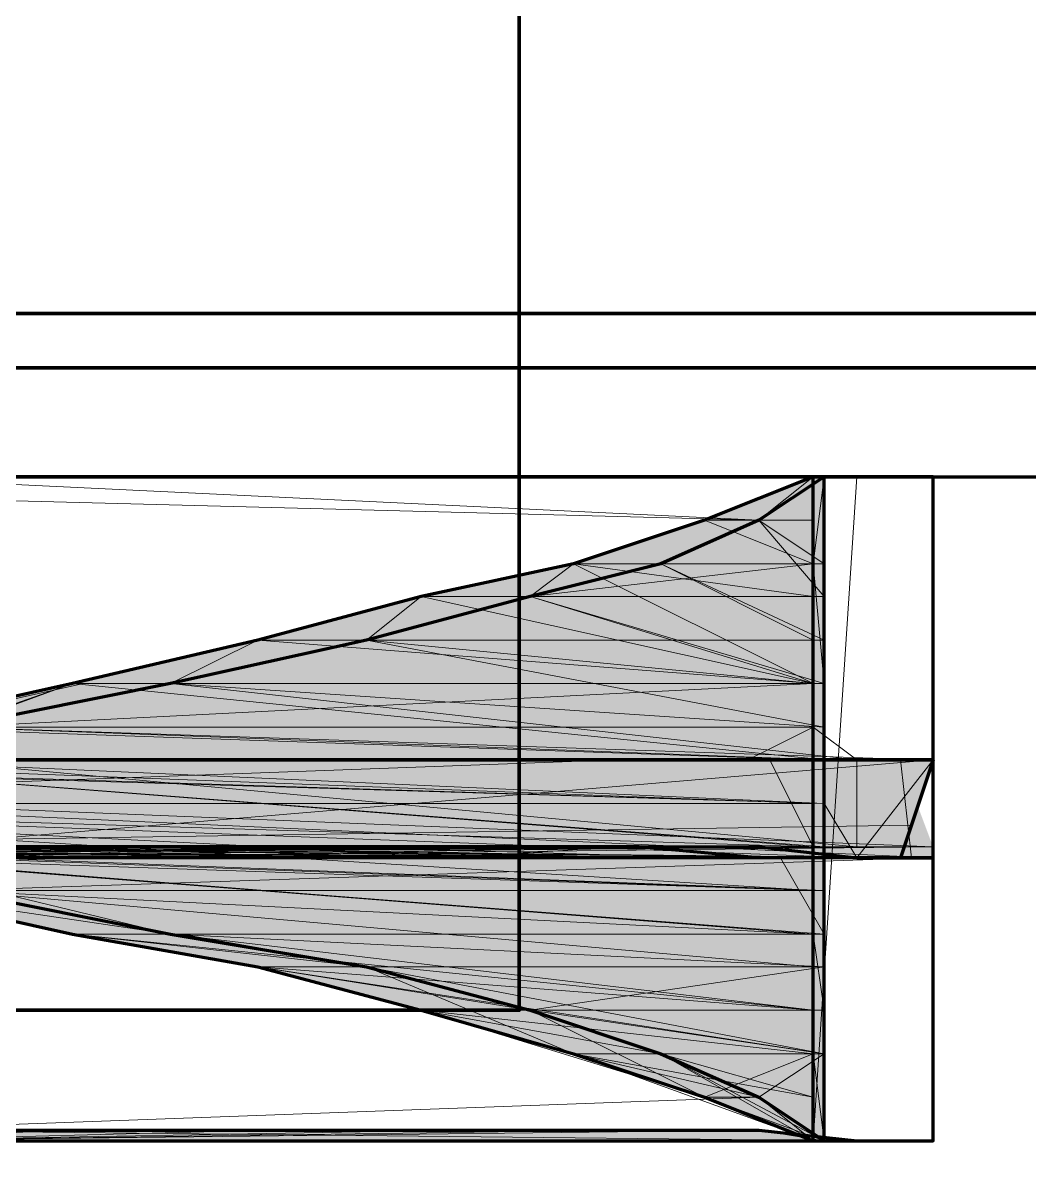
# Model space of a CAD drawing. Extents: x 0 to 1153, y 0 to 816.
# Drawn here: x 533.373 to 534.35, y 626.556 to 627.673 of the extents above; entities that cross this region are included whole.
import ezdxf

# ---------------------------------------------------------------- set-up
doc = ezdxf.new("R2010")
doc.units = 0
doc.header["$MEASUREMENT"] = 0
doc.layers.add('Hatch', color=7, linetype='Continuous')

msp = doc.modelspace()

# ---------------------------------------------------------------- hatches: boundary and pattern name
at = {"layer": 'Hatch', "linetype": 'Continuous', "lineweight": 0}
h = msp.add_hatch(color=3, dxfattribs=at)
h.paths.add_polyline_path([(534.1514, 627.2318), (534.1408, 627.2318), (534.0879, 627.1895)], flags=0)
h.paths.add_polyline_path([(534.1408, 627.2318), (534.0879, 627.1895), (534.035, 627.1895)], flags=0)
h.paths.add_polyline_path([(534.0879, 627.1895), (534.035, 627.1895)], flags=0)
h.paths.add_polyline_path([(534.035, 627.1895), (534.0879, 627.1895)], flags=0)
for points in [[(534.1408, 627.2318), (534.1408, 627.1895), (534.035, 627.1895)], [(534.1514, 627.2318), (534.1514, 627.1895), (534.0879, 627.1895)], [(534.1408, 627.2318), (534.1514, 627.2318), (534.1514, 626.5863)], [(534.1408, 627.1895), (534.035, 627.1895), (533.908, 627.1471), (534.1408, 627.1471)], [(534.1514, 627.1895), (534.0879, 627.1895), (533.9926, 627.1471), (534.1514, 627.1471)], [(534.1408, 627.1471), (533.908, 627.1471), (533.7598, 627.1154), (534.1408, 627.1154)], [(534.1514, 627.1471), (533.9926, 627.1471), (533.8657, 627.1154), (534.1514, 627.1154)], [(534.1408, 627.1154), (533.7598, 627.1154), (533.6011, 627.0731), (534.1408, 627.0731)], [(534.1514, 627.1154), (533.8657, 627.1154), (533.7069, 627.0731), (534.1514, 627.0731)], [(534.1408, 627.0731), (533.6011, 627.0731), (533.4211, 627.0308), (534.1408, 627.0308)], [(534.1514, 627.0731), (533.7069, 627.0731), (533.5164, 627.0308), (534.1514, 627.0308)], [(534.1408, 627.0308), (533.4211, 627.0308), (533.2307, 626.9884), (534.1408, 626.9884)], [(534.1514, 627.0308), (533.5164, 627.0308), (533.3048, 626.9884), (534.1514, 626.9884)], [(534.1408, 626.9884), (533.2307, 626.9884), (533.019, 626.9566), (534.1408, 626.9566)], [(534.1514, 626.9884), (533.3048, 626.9884), (533.0613, 626.9566), (534.1514, 626.9566)], [(534.2572, 626.9566), (532.7438, 626.9566), (531.4103, 626.872), (533.2518, 626.872)], [(534.2255, 626.9566), (532.1723, 626.9566), (532.8814, 626.872), (534.2572, 626.872)], [(534.1514, 626.9566), (533.0613, 626.9566), (532.7862, 626.9143), (534.1514, 626.9143)], [(534.1408, 626.9566), (533.019, 626.9566), (532.7862, 626.9143), (534.1408, 626.9143)], [(534.1514, 626.9143), (532.7862, 626.9143), (533.0613, 626.872), (534.1514, 626.872)], [(534.1408, 626.9143), (532.7862, 626.9143), (533.019, 626.872), (534.1408, 626.872)], [(534.0879, 626.872), (532.3311, 626.872), (532.2358, 626.8614), (534.1832, 626.8614)], [(534.2572, 626.872), (532.8814, 626.872), (532.2888, 626.8614), (534.2572, 626.8614)], [(534.1408, 626.872), (533.019, 626.872), (533.2307, 626.8296), (534.1408, 626.8296)], [(534.1514, 626.872), (533.0613, 626.872), (533.3048, 626.8296), (534.1514, 626.8296)], [(534.0879, 626.872), (533.2095, 626.872), (533.2095, 626.8614), (534.1832, 626.8614)], [(534.0773, 626.872), (533.8445, 626.872), (534.035, 626.8614), (534.1832, 626.8614)], [(534.1832, 626.872), (534.2466, 626.8614), (534.2572, 626.8614), (534.1832, 626.8614)], [(534.1408, 626.8296), (533.2307, 626.8296), (533.4211, 626.7873), (534.1408, 626.7873)], [(533.3048, 626.8296), (533.2307, 626.8296), (533.4211, 626.7873), (533.5164, 626.7873)], [(534.1514, 626.8296), (533.3048, 626.8296), (533.5164, 626.7873), (534.1514, 626.7873)], [(534.1408, 626.7873), (533.4211, 626.7873), (533.6011, 626.7556), (534.1408, 626.7556)], [(534.1514, 626.7873), (533.5164, 626.7873), (533.7069, 626.7556), (534.1514, 626.7556)], [(534.1408, 626.7556), (533.6011, 626.7556), (533.7598, 626.7133), (534.1408, 626.7133)], [(533.7069, 626.7556), (533.6011, 626.7556), (533.7598, 626.7133), (533.8657, 626.7133)], [(534.1514, 626.7556), (533.7069, 626.7556), (533.8657, 626.7133), (534.1514, 626.7133)], [(534.1408, 626.7133), (533.7598, 626.7133), (533.908, 626.6709), (534.1408, 626.6709)], [(534.1514, 626.7133), (533.8657, 626.7133), (533.9926, 626.6709), (534.1514, 626.6709)], [(533.908, 626.6709), (534.035, 626.6286), (534.1408, 626.5863), (534.1408, 626.6286)], [(533.908, 626.6709), (534.1408, 626.6709), (534.1408, 626.6286)], [(533.9926, 626.6709), (534.0879, 626.6286), (534.1514, 626.5863), (534.1514, 626.6286)], [(533.9926, 626.6709), (534.1514, 626.6709), (534.1514, 626.6286)], [(534.035, 626.6286), (534.0879, 626.6286), (534.1514, 626.5863)], [(534.0879, 626.5968), (533.2095, 626.5968), (533.2095, 626.5863), (534.1832, 626.5863)]]:
    msp.add_hatch(color=3, dxfattribs=at).paths.add_polyline_path(points, flags=0)
h = msp.add_hatch(color=3, dxfattribs=at)
h.paths.add_polyline_path([(534.1514, 626.5863), (534.1408, 626.5863)], flags=0)
h.paths.add_polyline_path([(534.1408, 626.5863), (534.1408, 627.2318), (534.1514, 626.5863)], is_closed=False, flags=0)
h = msp.add_hatch(color=3, dxfattribs=at)
h.paths.add_polyline_path([(534.0879, 627.1895), (534.035, 627.1895), (533.9926, 627.1471)], flags=0)
h.paths.add_polyline_path([(534.035, 627.1895), (533.9926, 627.1471), (533.908, 627.1471)], flags=0)
h.paths.add_polyline_path([(533.9926, 627.1471), (533.908, 627.1471)], flags=0)
h.paths.add_polyline_path([(533.908, 627.1471), (533.9926, 627.1471)], flags=0)
h = msp.add_hatch(color=3, dxfattribs=at)
h.paths.add_polyline_path([(533.9926, 627.1471), (533.908, 627.1471), (533.8657, 627.1154)], flags=0)
h.paths.add_polyline_path([(533.908, 627.1471), (533.8657, 627.1154), (533.7598, 627.1154)], flags=0)
h.paths.add_polyline_path([(533.8657, 627.1154), (533.7598, 627.1154)], flags=0)
h.paths.add_polyline_path([(533.7598, 627.1154), (533.8657, 627.1154)], flags=0)
h = msp.add_hatch(color=3, dxfattribs=at)
h.paths.add_polyline_path([(533.8657, 627.1154), (533.7598, 627.1154), (533.7069, 627.0731)], flags=0)
h.paths.add_polyline_path([(533.7598, 627.1154), (533.7069, 627.0731), (533.6011, 627.0731)], flags=0)
h.paths.add_polyline_path([(533.7069, 627.0731), (533.6011, 627.0731)], flags=0)
h.paths.add_polyline_path([(533.6011, 627.0731), (533.7069, 627.0731)], flags=0)
h = msp.add_hatch(color=3, dxfattribs=at)
h.paths.add_polyline_path([(533.7069, 627.0731), (533.6011, 627.0731), (533.5164, 627.0308)], flags=0)
h.paths.add_polyline_path([(533.6011, 627.0731), (533.5164, 627.0308), (533.4318, 627.0308)], flags=0)
h.paths.add_polyline_path([(533.5164, 627.0308), (533.4211, 627.0308)], flags=0)
h = msp.add_hatch(color=3, dxfattribs=at)
h.paths.add_polyline_path([(533.5164, 627.0308), (533.4211, 627.0308), (533.3048, 626.9884)], flags=0)
h.paths.add_polyline_path([(533.4211, 627.0308), (533.3048, 626.9884), (533.2412, 626.9884)], flags=0)
h.paths.add_polyline_path([(533.3048, 626.9884), (533.2307, 626.9884)], flags=0)
h = msp.add_hatch(color=3, dxfattribs=at)
h.paths.add_polyline_path([(533.2412, 626.9566), (534.2572, 626.9566)], flags=0)
h.paths.add_polyline_path([(534.2572, 626.9566), (533.273, 626.9566), (534.1832, 626.872)], flags=0)
h = msp.add_hatch(color=3, dxfattribs=at)
h.paths.add_polyline_path([(534.2572, 626.9566), (534.1832, 626.9566)], flags=0)
h.paths.add_polyline_path([(534.1832, 626.9566), (534.2361, 626.8932), (534.2572, 626.9566)], is_closed=False, flags=0)
h = msp.add_hatch(color=3, dxfattribs=at)
h.paths.add_polyline_path([(534.2361, 626.8932), (534.2572, 626.8614), (534.2255, 626.8614)], flags=0)
h.paths.add_polyline_path([(534.2572, 626.8614), (534.2255, 626.8614)], flags=0)
h = msp.add_hatch(color=3, dxfattribs=at)
h.paths.add_polyline_path([(533.527, 626.7873), (533.4211, 626.7873), (533.7069, 626.7556)], flags=0)
h.paths.add_polyline_path([(533.4211, 626.7873), (533.7069, 626.7556), (533.6011, 626.7556)], flags=0)
h.paths.add_polyline_path([(533.7069, 626.7556), (533.6011, 626.7556)], flags=0)
h.paths.add_polyline_path([(533.6011, 626.7556), (533.7069, 626.7556)], flags=0)
h = msp.add_hatch(color=3, dxfattribs=at)
h.paths.add_polyline_path([(533.8657, 626.7133), (533.7598, 626.7133), (533.9926, 626.6709)], flags=0)
h.paths.add_polyline_path([(533.7598, 626.7133), (533.9926, 626.6709), (533.908, 626.6709)], flags=0)
h.paths.add_polyline_path([(533.9926, 626.6709), (533.908, 626.6709)], flags=0)
h.paths.add_polyline_path([(533.908, 626.6709), (533.9926, 626.6709)], flags=0)
h = msp.add_hatch(color=3, dxfattribs=at)
h.paths.add_polyline_path([(533.9926, 626.6709), (533.908, 626.6709), (534.0879, 626.6286)], flags=0)
h.paths.add_polyline_path([(533.908, 626.6709), (534.0879, 626.6286), (534.035, 626.6286)], flags=0)
h.paths.add_polyline_path([(534.0879, 626.6286), (534.035, 626.6286)], flags=0)
h.paths.add_polyline_path([(534.035, 626.6286), (534.0879, 626.6286)], flags=0)
h = msp.add_hatch(color=3, dxfattribs=at)
h.paths.add_polyline_path([(534.1514, 626.5863), (534.1408, 626.5863)], flags=0)
h.paths.add_polyline_path([(534.1408, 626.5863), (534.035, 626.6286), (534.1514, 626.5863)], is_closed=False, flags=0)

# ---------------------------------------------------------------- linework, layer by layer
at = {"layer": 'Hatch', "color": 3, "linetype": 'Continuous', "lineweight": 211}
msp.add_line((532.1618, 626.5863), (534.2572, 626.5863), dxfattribs=at)
for points in [[(532.2464, 626.7133), (532.2464, 628.3325), (533.855, 628.3325), (533.855, 626.7133), (532.2464, 626.7133), (533.855, 626.7133), (533.855, 628.3325), (532.2464, 628.3325), (532.2358, 626.745), (532.2358, 627.0836), (532.257, 626.7133), (532.257, 627.1154), (532.257, 626.6815), (532.257, 627.1471)], [(536.7655, 627.3377), (531.9183, 627.3377), (531.9183, 627.3906), (531.9183, 627.3377), (531.9183, 627.3906), (531.9183, 627.3377), (536.7655, 627.3377), (536.7655, 627.3906), (536.7655, 627.3377), (531.9183, 627.3377), (536.7655, 627.3377), (531.9183, 627.3377), (536.7655, 627.3377), (536.7655, 625.7184), (536.7655, 625.8242), (536.7655, 625.7184), (536.7655, 627.3377), (536.7655, 627.3906), (531.9183, 627.3906), (536.7655, 627.3906), (531.9183, 627.3906), (536.7655, 627.3906)], [(532.0242, 627.3377), (532.0242, 625.7184), (536.6703, 625.7184), (532.0242, 625.7184), (532.0242, 627.3377), (536.6703, 627.3377), (532.0242, 627.3377), (532.0242, 627.3377), (532.0242, 627.2318), (536.6703, 627.2318), (536.6703, 627.3377), (532.0242, 627.3377), (532.0242, 627.2318), (536.6703, 627.2318), (536.6703, 627.3377)]]:
    msp.add_lwpolyline(points, close=True, dxfattribs=at)
at = {"layer": 'Hatch', "color": 3, "linetype": 'Continuous', "lineweight": 0}
for points in [[(532.2358, 627.2318), (533.2095, 627.2318), (534.1832, 627.2318), (532.1618, 627.2318), (533.2095, 627.2318), (532.3311, 627.2318), (533.2095, 627.2318), (532.2358, 627.2318), (533.2095, 627.2318), (532.3311, 627.2318), (534.0879, 627.2318), (532.3311, 627.2318)], [(533.2095, 627.2318), (534.2361, 627.2318), (532.1829, 627.2318), (534.2361, 627.2318), (532.1723, 627.2318), (534.2361, 627.2318), (532.1723, 627.2318), (534.2466, 627.2318), (532.1829, 627.2318), (534.1832, 627.2318), (532.2358, 627.2318), (534.0879, 627.2318), (532.3311, 627.2318), (533.9503, 627.2318), (532.4687, 627.2318)], [(532.1723, 627.2318), (534.2466, 627.2318), (533.1883, 627.2318)], [(533.2095, 627.2318), (534.0879, 627.1895), (534.1514, 627.1471), (533.9926, 627.1471), (534.1408, 627.0731), (534.1408, 626.9566), (534.1408, 626.872), (534.1408, 626.7873), (534.1514, 626.7133), (534.1514, 626.7873), (534.1091, 626.8614), (532.3205, 626.8614), (534.035, 626.8614), (534.2466, 626.8614), (532.1723, 626.8614), (534.2466, 626.8614), (532.1723, 626.8614), (534.2466, 626.8614), (532.1723, 626.8614), (534.2466, 626.8614), (532.1723, 626.8614)], [(532.1723, 627.2318), (534.2361, 627.2318), (532.2358, 627.2318)], [(532.1723, 627.2318), (534.2466, 627.2318), (532.1829, 627.2318), (534.2466, 627.2318), (533.3048, 627.2318), (534.2572, 627.2318), (533.3365, 627.2318), (534.2572, 627.2318), (533.3259, 627.2318), (534.2572, 627.2318), (533.3153, 627.2318), (534.2466, 627.2318), (533.3048, 627.2318), (534.2466, 627.2318), (533.2835, 627.2318), (534.2466, 627.2318), (533.2624, 627.2318), (534.2466, 627.2318), (533.2307, 627.2318)], [(533.2095, 627.2318), (534.2361, 627.2318), (532.1829, 627.2318)], [(532.1829, 627.2318), (534.2361, 627.2318), (534.1832, 627.2318), (532.2358, 627.2318), (534.0879, 627.2318), (534.1832, 627.2318), (532.2358, 627.2318)], [(532.1829, 627.2318), (534.2466, 627.2318), (533.2095, 627.2318), (533.0084, 627.2318), (533.4105, 627.2318), (532.8073, 627.2318), (533.4105, 627.2318), (532.8073, 627.2318), (532.6274, 627.2318), (533.6117, 627.2318), (533.4105, 627.2318), (533.0084, 627.2318), (532.8073, 627.2318), (533.6117, 627.2318), (533.7916, 627.2318), (532.6274, 627.2318)], [(533.2412, 626.9884), (533.4318, 627.0308), (533.5164, 627.0308), (533.4318, 627.0308), (533.5164, 627.0308), (533.4211, 627.0308), (533.6011, 627.0731), (533.4211, 627.0308), (533.5164, 627.0308), (533.7069, 627.0731), (533.6011, 627.0731), (533.7069, 627.0731), (533.6011, 627.0731), (533.7598, 627.1154), (533.8657, 627.1154), (533.7069, 627.0731), (533.6011, 627.0731), (533.7598, 627.1154), (533.8657, 627.1154), (533.7598, 627.1154), (533.8657, 627.1154), (533.7598, 627.1154), (533.908, 627.1471), (533.9926, 627.1471), (533.908, 627.1471), (533.9926, 627.1471), (533.908, 627.1471), (533.9926, 627.1471), (533.908, 627.1471), (533.9926, 627.1471), (534.0879, 627.1895), (534.035, 627.1895), (534.0879, 627.1895), (534.035, 627.1895), (534.1408, 627.2318), (534.035, 627.1895), (534.0879, 627.1895), (534.1514, 627.2318), (534.1514, 627.1154), (534.1514, 627.0308), (534.1514, 626.9566), (534.1514, 626.872), (532.2252, 626.8614), (534.0879, 626.8614), (533.9503, 626.8614), (533.2095, 626.8614), (533.9503, 626.8614), (533.2095, 626.8614)], [(533.2095, 627.2318), (534.1832, 627.2318), (532.2358, 627.2318)], [(532.2358, 627.2318), (534.1514, 627.2318), (534.1408, 627.1471), (534.1514, 627.0308), (533.5164, 627.0308), (533.3048, 626.9884)], [(533.2095, 627.2318), (533.4105, 627.2318), (533.2095, 627.2318), (533.6117, 627.2318), (533.2095, 627.2318), (533.6117, 627.2318), (533.2095, 627.2318), (533.7916, 627.2318), (533.2095, 627.2318), (533.7916, 627.2318), (533.2095, 627.2318), (533.9503, 627.2318), (533.2095, 627.2318), (533.9503, 627.2318), (533.2095, 627.2318), (533.9503, 627.2318), (533.2095, 627.2318), (534.0879, 627.2318), (533.2095, 627.2318), (534.1832, 627.2318), (533.2095, 627.2318), (534.1832, 627.2318), (533.2095, 627.2318), (534.2361, 627.2318), (533.2095, 627.2318), (534.2361, 627.2318), (533.2095, 627.2318), (534.2572, 627.2318), (533.2095, 627.2318), (534.2572, 627.2318), (533.2095, 627.2318), (534.2361, 627.2318), (533.2095, 627.2318), (534.2572, 627.2318), (533.2095, 627.2318), (534.2572, 627.2318), (533.2095, 627.2318), (534.1832, 627.2318), (534.2361, 627.2318), (532.2358, 627.2318), (534.1832, 627.2318), (533.2095, 627.2318), (534.0879, 627.2318), (533.2095, 627.2318), (534.0879, 627.2318), (534.1832, 627.2318), (534.1408, 626.5863), (534.035, 626.6286), (533.8657, 626.7133), (533.7598, 626.7133), (533.6011, 626.7556), (533.4211, 626.7873), (533.527, 626.7873), (533.4211, 626.7873), (533.527, 626.7873), (533.4211, 626.7873), (534.1408, 626.7873), (533.0613, 626.872)], [(533.2095, 627.2318), (534.0879, 627.2318), (532.3311, 627.2318)], [(532.3311, 627.2318), (533.9503, 627.2318), (533.7916, 627.2318), (532.6274, 627.2318), (533.6117, 627.2318), (532.8073, 627.2318)], [(532.4687, 627.2318), (533.9503, 627.2318), (534.0879, 627.2318), (532.3311, 627.2318)], [(532.8073, 627.2318), (533.2095, 627.2318), (532.6274, 627.2318), (533.9503, 627.2318), (532.4687, 627.2318), (534.0879, 627.2318), (532.3311, 627.2318), (534.1832, 627.2318), (532.3311, 627.2318), (533.2095, 627.2318), (532.4687, 627.2318)], [(532.4687, 627.2318), (533.7916, 627.2318), (532.4687, 627.2318), (533.9503, 627.2318), (532.4687, 627.2318)], [(533.2095, 626.9566), (533.4105, 626.9566), (533.2095, 626.9566), (533.4105, 626.9566), (533.2095, 626.9566), (533.6117, 626.9566), (533.2095, 626.9566), (533.6117, 626.9566), (533.2095, 626.9566), (533.6117, 626.9566), (533.2095, 626.9566), (533.7916, 626.9566), (533.2095, 626.9566), (533.7916, 626.9566), (533.2095, 626.9566), (533.7916, 626.9566), (533.2095, 626.9566), (533.9503, 626.9566), (533.2095, 626.9566), (533.9503, 626.9566), (533.2095, 626.9566), (533.9503, 626.9566), (533.2095, 626.9566), (534.0879, 626.9566), (533.2095, 626.9566), (534.0879, 626.9566), (533.2095, 626.9566), (534.0879, 626.9566), (533.2095, 626.9566), (534.1832, 626.9566), (533.2095, 626.9566), (534.1832, 626.9566), (533.2095, 626.9566), (534.2361, 626.9566), (533.2095, 626.9566), (534.2361, 626.9566), (533.2095, 626.9566), (534.2572, 626.9566), (533.2095, 626.9566), (534.2572, 626.9566), (533.2095, 626.9566), (534.2572, 626.9566), (533.2095, 626.9566), (534.2361, 626.9566), (533.2095, 626.9566), (534.2572, 626.9566), (533.2095, 626.9566), (534.2361, 626.9566), (534.1832, 626.9566), (533.2095, 626.9566), (534.1832, 626.9566), (533.2095, 626.9566), (534.0879, 626.9566), (534.1832, 626.9566), (533.5164, 627.0308), (534.1514, 626.9884), (533.7069, 627.0731), (534.1514, 627.0731), (533.9926, 627.1471), (534.1514, 627.1471), (534.0879, 627.1895), (534.1408, 627.2318), (534.0879, 627.1895), (534.035, 627.1895), (534.0879, 627.1895), (532.4687, 627.2318), (533.9503, 627.2318), (532.6274, 627.2318), (533.7916, 627.2318), (532.8073, 627.2318)], [(532.6274, 627.2318), (533.7916, 627.2318), (532.6274, 627.2318)], [(533.2095, 627.2318), (533.7916, 627.2318), (532.6274, 627.2318)], [(532.8073, 627.2318), (533.6117, 627.2318), (532.8073, 627.2318)], [(533.2095, 627.2318), (533.6117, 627.2318), (532.8073, 627.2318)], [(533.2095, 627.2318), (533.9503, 627.2318), (533.7916, 627.2318), (533.2095, 627.2318), (533.7916, 627.2318), (533.2095, 627.2318), (533.6117, 627.2318), (533.2095, 627.2318), (533.6117, 627.2318), (533.7916, 627.2318), (532.8073, 627.2318), (533.6117, 627.2318), (533.4105, 627.2318), (533.2095, 627.2318), (533.4105, 627.2318), (533.2095, 627.2318)], [(533.2095, 627.2318), (533.4105, 627.2318), (533.0084, 627.2318)], [(533.2095, 627.2318), (533.4105, 627.2318), (533.0084, 627.2318), (533.4105, 627.2318), (533.2095, 627.2318)], [(533.0084, 627.2318), (533.6117, 627.2318), (533.0084, 627.2318)], [(533.5164, 627.0308), (533.4211, 627.0308), (534.1408, 627.0308), (533.6011, 627.0731), (534.1408, 627.0308), (533.6011, 627.0731), (533.5164, 627.0308), (533.6011, 627.0731), (533.7069, 627.0731), (533.6011, 627.0731), (534.1408, 627.0308), (533.7598, 627.1154), (534.1408, 627.1154), (533.7598, 627.1154), (533.7069, 627.0731), (533.7598, 627.1154), (534.1408, 627.1154), (533.908, 627.1471), (534.1408, 627.1471), (534.035, 627.1895), (534.1408, 627.1895), (534.035, 627.1895), (534.1408, 627.2318), (534.1408, 627.1471), (533.8657, 627.1154), (533.7598, 627.1154), (533.8657, 627.1154), (533.908, 627.1471), (533.9926, 627.1471), (533.908, 627.1471), (534.1408, 627.0308), (533.8657, 627.1154), (534.1408, 627.0308), (533.7069, 627.0731), (534.1408, 627.0308), (533.3048, 626.9884), (534.1514, 626.9566), (533.019, 626.9566)], [(533.0613, 626.872), (534.1514, 626.7873), (533.5164, 626.7873), (534.1408, 626.7133), (533.7598, 626.7133), (533.8657, 626.7133), (533.7598, 626.7133), (533.8657, 626.7133), (533.7598, 626.7133), (533.908, 626.6709), (534.035, 626.6286), (534.1514, 626.5863), (534.1514, 627.2318), (534.0879, 627.2318), (533.9503, 627.2318), (533.2095, 627.2318)], [(533.2307, 627.2318), (534.2466, 627.2318), (533.2835, 627.2318), (534.2466, 627.2318), (533.3048, 627.2318), (534.2466, 627.2318), (533.3153, 627.2318), (534.2572, 627.2318), (533.3153, 627.2318), (534.2572, 627.2318), (533.3259, 627.2318), (534.2572, 627.2318), (533.3365, 627.2318), (534.2572, 627.2318), (533.3365, 627.2318), (534.2572, 627.2318), (533.3365, 627.2318), (534.2572, 627.2318), (533.3365, 627.2318), (534.2572, 627.2318), (533.3365, 627.2318), (534.2572, 627.2318), (533.3365, 627.2318), (534.2572, 627.2318), (533.3365, 627.2318), (534.2572, 627.2318), (533.3259, 627.2318), (534.2572, 627.2318), (533.3259, 627.2318), (534.2572, 627.2318), (533.3259, 627.2318), (534.2572, 627.2318), (533.3153, 627.2318), (534.2572, 627.2318), (533.3153, 627.2318), (534.2572, 627.2318), (533.3048, 627.2318), (534.2466, 627.2318), (533.3048, 627.2318), (534.2466, 627.2318), (533.2835, 627.2318), (534.2466, 627.2318), (533.2835, 627.2318), (534.2466, 627.2318), (533.2624, 627.2318), (534.2466, 627.2318), (533.2624, 627.2318), (534.2466, 627.2318), (533.2624, 627.2318), (534.2466, 627.2318), (533.2307, 627.2318), (534.2466, 627.2318), (533.2307, 627.2318), (534.2466, 627.2318), (533.1883, 627.2318)], [(533.2095, 627.2318), (534.2466, 627.2318), (533.2624, 627.2318), (534.2466, 627.2318), (533.2835, 627.2318)], [(533.2095, 627.2318), (534.2466, 627.2318), (533.2095, 627.2318), (534.2361, 627.2318), (533.2095, 627.2318)], [(533.2095, 626.5968), (534.0879, 626.5968), (534.1514, 626.5863), (534.1514, 627.2318), (534.0879, 627.1895), (533.9926, 627.1471), (533.8657, 627.1154), (533.7069, 627.0731), (533.5164, 627.0308), (533.3048, 626.9884)], [(533.2095, 627.2318), (534.0879, 627.1895), (534.1514, 627.1154), (533.8657, 627.1154), (534.1514, 627.0308), (533.5164, 627.0308), (533.4211, 627.0308), (533.2095, 626.9566)], [(533.2095, 627.2318), (533.4105, 627.2318), (533.2095, 627.2318)], [(533.2095, 627.2318), (534.2466, 627.2318), (533.2095, 627.2318)], [(533.2095, 627.2318), (533.6117, 627.2318), (533.2095, 627.2318), (533.7916, 627.2318), (533.2095, 627.2318), (533.9503, 627.2318), (533.2095, 627.2318), (534.0879, 627.2318), (533.2095, 627.2318), (534.1832, 627.2318), (533.2095, 627.2318)], [(533.2095, 626.5863), (534.1514, 626.5863), (534.1514, 627.1895), (534.1514, 627.0731), (534.1514, 626.9884), (534.1514, 626.9143), (534.1832, 626.8614), (534.0879, 626.8614), (533.2095, 626.8614), (534.0879, 626.8614), (533.2095, 626.8614)], [(532.1829, 626.8614), (534.2466, 626.8614), (533.2095, 626.872), (533.0084, 626.872), (533.4105, 626.872), (533.6117, 626.872), (532.7862, 626.9143), (532.7862, 626.9672), (532.7862, 627.0519), (532.7862, 627.1048), (532.7862, 626.7133), (532.4898, 627.1048)], [(532.2888, 626.8614), (534.2572, 626.872), (532.3205, 626.8614), (533.9503, 626.8614), (533.7916, 626.8614), (533.2095, 626.8614), (533.7916, 626.8614), (533.2095, 626.8614), (533.0613, 626.872), (532.7862, 626.9143), (532.7862, 626.8614), (532.7862, 626.8085), (532.7862, 626.8614), (532.7862, 626.8085), (532.7862, 626.8614), (532.7862, 626.7662), (532.7862, 626.7133), (532.5321, 627.1048)], [(533.0613, 626.9566), (534.1514, 626.9566), (533.4211, 627.0308), (534.1408, 627.0308), (533.4211, 627.0308)], [(533.3048, 626.9884), (534.1514, 626.9566), (533.3048, 626.9884), (533.4211, 627.0308), (533.3048, 626.9884)], [(532.2252, 626.9566), (534.0773, 626.9566), (534.1408, 626.9884), (534.1832, 626.9566), (534.2466, 626.9566), (532.3205, 626.9566), (533.9503, 626.9566), (534.0773, 626.9566), (532.6697, 626.9566)], [(532.4051, 626.9566), (534.2466, 626.9566), (533.3048, 626.9884)], [(533.2307, 626.9884), (534.1408, 626.9566), (533.2307, 626.9884), (534.1408, 626.9884), (533.2307, 626.9884)], [(531.4103, 626.872), (532.7438, 626.9566), (532.6697, 626.9566), (532.7862, 626.9566), (533.6751, 626.9566), (532.5745, 626.9566), (533.8445, 626.9566), (532.4369, 626.9566), (533.9926, 626.9566), (532.3205, 626.9566), (534.1091, 626.9566), (532.2252, 626.9566)], [(532.0136, 626.9566), (533.6011, 626.9566), (532.0136, 626.9566), (533.6011, 626.9566), (532.003, 626.9566), (533.6011, 626.9566), (533.7916, 626.9566), (531.8019, 626.9566)], [(531.8019, 626.9566), (533.8127, 626.9566), (531.823, 626.9566), (533.7916, 626.9566), (531.823, 626.9566), (533.7916, 626.9566), (532.003, 626.9566), (533.6011, 626.9566), (532.2147, 626.9566), (533.6011, 626.9566), (532.003, 626.9566), (533.8127, 626.9566), (532.9237, 626.9566), (532.6803, 626.9566), (533.1565, 626.9566), (532.4475, 626.9566), (533.3894, 626.9566), (532.2147, 626.9566)], [(532.7862, 626.9566), (533.9503, 626.9566), (533.7916, 626.9566), (531.823, 626.9566), (533.7916, 626.9566), (531.823, 626.9566), (533.7916, 626.9566), (531.823, 626.9566)], [(532.257, 626.9566), (531.823, 626.9566), (532.003, 626.9566), (532.257, 626.9566), (533.2095, 626.9566), (533.9503, 626.9566), (532.7756, 626.9566), (533.7916, 626.9566), (532.7862, 626.9566), (533.7916, 626.9566), (533.2095, 626.9566), (532.1829, 626.9566)], [(532.003, 626.9566), (533.6011, 626.9566), (533.3894, 626.9566), (532.2358, 626.9566), (533.3894, 626.9566), (532.2147, 626.9566), (533.3894, 626.9566), (532.2358, 626.9566)], [(532.1618, 626.9566), (534.1938, 626.9566), (532.1723, 626.9566), (534.2466, 626.9566), (532.1723, 626.9566), (534.2466, 626.9566), (532.1723, 626.9566), (534.2466, 626.9566), (532.2147, 626.9566), (534.2466, 626.9566), (532.2147, 626.9566), (534.2466, 626.9566), (532.2147, 626.9566)], [(533.1672, 626.9566), (533.3894, 626.9566), (532.1723, 626.9566)], [(532.4263, 626.9566), (532.7862, 626.9566), (533.6751, 626.9566), (532.5745, 626.9566), (533.8445, 626.9566), (532.5745, 626.9566), (533.8445, 626.9566), (532.5745, 626.9566), (533.8445, 626.9566), (534.2255, 626.9566), (534.0985, 626.9566), (534.2255, 626.9566), (533.982, 626.9566), (534.0985, 626.9566), (532.765, 626.9566), (533.6751, 626.9566), (532.7333, 626.9566), (533.6751, 626.9566), (532.7333, 626.9566), (533.6751, 626.9566), (532.7438, 626.9566), (533.4953, 626.9566), (532.7438, 626.9566), (532.1723, 626.9566)], [(532.7756, 626.9566), (533.6011, 626.9566), (532.7862, 626.9566), (533.6011, 626.9566), (532.7862, 626.9566), (533.6011, 626.9566), (533.7916, 626.9566), (532.7756, 626.9566), (533.9503, 626.9566), (532.7756, 626.9566), (533.9503, 626.9566), (532.7756, 626.9566), (534.2361, 626.9566), (532.7544, 626.9566), (534.2572, 626.9566), (534.1832, 626.9566), (534.2572, 626.9566), (534.2361, 626.8932), (532.1723, 626.8614), (534.1938, 626.8614), (532.2252, 626.8614), (534.1938, 626.8614), (532.2252, 626.8614), (534.1938, 626.8614), (532.2252, 626.8614), (534.1938, 626.8614), (534.0773, 626.872), (532.2252, 626.8614)], [(532.1723, 626.9566), (534.2255, 626.9566), (533.2307, 626.9566), (534.2255, 626.9566), (533.2624, 626.9566), (534.2255, 626.9566), (533.2835, 626.9566), (534.2255, 626.9566), (533.3048, 626.9566), (534.2255, 626.9566), (533.3153, 626.9566), (534.2255, 626.9566), (533.3259, 626.9566), (534.2255, 626.9566), (533.3365, 626.9566), (534.2255, 626.9566), (533.3153, 626.9566), (534.2255, 626.9566), (532.2252, 626.9566)], [(532.1723, 626.9566), (534.2572, 626.872), (532.8814, 626.872)], [(532.1723, 626.9566), (534.2572, 626.8614), (532.8814, 626.872)], [(533.6751, 626.9566), (534.2255, 626.9566), (533.8445, 626.9566), (534.2255, 626.9566), (533.982, 626.9566), (534.2255, 626.9566), (534.0985, 626.9566), (534.2255, 626.9566), (532.2147, 626.9566)], [(533.3048, 626.8296), (533.5164, 626.7873), (534.1408, 626.7133), (534.1408, 626.7873), (534.1408, 626.872), (534.0985, 626.9566), (534.2255, 626.9566), (532.2252, 626.9566), (534.1938, 626.9566), (532.2252, 626.9566), (534.1938, 626.9566), (532.2252, 626.9566), (534.1938, 626.9566), (532.2252, 626.9566)], [(532.3311, 626.872), (534.1832, 626.8614), (532.2358, 626.8614), (534.2466, 626.8614), (533.2095, 626.8614), (533.9503, 626.8614), (532.4687, 626.872), (534.0879, 626.872), (532.3311, 626.872), (534.1832, 626.8614), (534.1514, 626.9143), (532.8073, 626.9566)], [(533.2095, 626.9566), (533.3894, 626.9566), (532.2358, 626.9566)], [(533.2095, 626.9566), (534.2572, 626.9566), (534.1832, 626.8614), (534.035, 626.8614), (534.1832, 626.8614), (534.035, 626.8614), (534.1832, 626.8614), (532.2358, 626.8614), (534.2466, 626.8614), (533.3048, 626.8296), (534.1408, 626.7556), (533.6011, 626.7556), (533.7069, 626.7556), (533.6011, 626.7556), (533.7069, 626.7556), (533.6011, 626.7556), (534.1408, 626.7556), (533.3048, 626.8296)], [(532.3099, 626.9566), (534.1091, 626.9566), (532.3099, 626.9566), (534.0985, 626.9566), (532.3099, 626.9566), (534.0985, 626.9566), (532.3205, 626.9566), (534.0985, 626.9566), (534.1938, 626.9566), (533.982, 626.9566), (532.4263, 626.9566), (533.9926, 626.9566), (532.4263, 626.9566), (533.982, 626.9566), (532.4369, 626.9566), (533.982, 626.9566), (532.4369, 626.9566)], [(532.3628, 626.9566), (534.2255, 626.9566), (532.4051, 626.9566), (534.2255, 626.9566), (532.5428, 626.9566), (534.2255, 626.9566), (532.3628, 626.9566)], [(533.019, 626.872), (534.1408, 626.8296), (533.019, 626.872), (534.1408, 626.872), (532.7862, 626.9143), (534.1408, 626.9143), (532.7862, 626.9143), (534.1408, 626.9143), (533.019, 626.9566), (534.1408, 626.9566), (533.0508, 626.9566), (534.2255, 626.9566), (532.5428, 626.9566), (534.2255, 626.9566), (532.3628, 626.9566)], [(532.4369, 626.9566), (533.8445, 626.9566), (532.6168, 626.9566)], [(533.2095, 626.9566), (533.3894, 626.9566), (532.4475, 626.9566)], [(532.4581, 626.9566), (533.2095, 626.9566), (533.3259, 626.9566), (534.2255, 626.9566), (533.4953, 626.9566)], [(532.5428, 626.9566), (534.2255, 626.9566), (534.2361, 626.8614), (534.1832, 626.8614), (533.2095, 626.8614), (534.1832, 626.8614), (533.2095, 626.8614), (534.2572, 626.8614), (533.2095, 626.8614), (534.2572, 626.8614), (533.2095, 626.8614), (534.2361, 626.8614), (533.2095, 626.8614), (534.2572, 626.8614), (533.2095, 626.8614), (534.2572, 626.8614), (533.2095, 626.8614), (534.2361, 626.8614), (533.2095, 626.8614), (534.2361, 626.8614), (533.2095, 626.872), (534.0879, 626.872), (533.2095, 626.872), (534.0879, 626.872), (533.2095, 626.872), (533.9503, 626.872), (533.2095, 626.872), (533.9503, 626.872), (533.2095, 626.872), (533.7916, 626.872), (533.2095, 626.872), (533.7916, 626.872), (533.2095, 626.8614), (533.6117, 626.872), (533.2095, 626.872), (533.6117, 626.872), (533.2095, 626.872), (533.6117, 626.872), (533.2095, 626.872), (533.4105, 626.872), (533.2095, 626.8614)], [(532.6697, 626.9566), (534.2255, 626.9566), (532.6697, 626.9566), (534.0773, 626.9566), (532.6803, 626.9566)], [(533.6751, 626.872), (534.0773, 626.872), (533.8445, 626.872), (534.1832, 626.872), (534.1832, 626.9566), (534.2572, 626.9566), (532.7438, 626.9566), (534.2572, 626.9566), (532.7544, 626.9566), (534.2361, 626.9566), (532.7544, 626.9566), (534.1832, 626.9566), (532.765, 626.9566), (534.1832, 626.9566), (533.2095, 626.9566), (534.0773, 626.9566), (532.765, 626.9566), (534.0773, 626.9566), (532.7756, 626.9566), (534.0773, 626.9566), (533.2095, 626.9566), (534.2361, 626.9566), (533.273, 626.9566), (534.1832, 626.872), (533.8445, 626.872)], [(533.3048, 626.9566), (534.2255, 626.9566), (533.982, 626.9566), (533.8445, 626.9566), (534.2255, 626.9566), (533.6751, 626.9566), (533.8445, 626.9566), (534.2255, 626.9566), (533.4953, 626.9566), (533.6751, 626.9566), (534.2255, 626.9566), (533.6751, 626.9566), (534.2255, 626.9566), (533.4953, 626.9566), (534.2255, 626.9566), (532.7544, 626.9566)], [(533.2095, 626.9566), (534.2572, 626.9566), (532.7544, 626.9566)], [(533.2095, 626.9566), (534.2572, 626.9566), (532.7544, 626.9566)], [(533.2518, 626.872), (534.2572, 626.9566), (532.7544, 626.9566)], [(533.2095, 626.9566), (534.1514, 626.9143), (532.7544, 626.9566)], [(533.2624, 626.9566), (533.4953, 626.9566), (534.2255, 626.9566), (534.0773, 626.9566), (533.9503, 626.9566), (532.7756, 626.9566)], [(532.7862, 626.9566), (533.3894, 626.9566), (532.7862, 626.9566), (533.3894, 626.9566), (532.7862, 626.9566), (533.3894, 626.9566), (533.2095, 626.9566)], [(532.7862, 626.9566), (534.0773, 626.9566), (532.7862, 626.9566), (533.9503, 626.9566), (532.8814, 626.9566), (533.9503, 626.9566), (532.7862, 626.9143)], [(533.2095, 626.9566), (533.6011, 626.9566), (532.8073, 626.9566)], [(532.8814, 626.9566), (533.4953, 626.9566), (532.9132, 626.9566), (533.4953, 626.9566), (532.9132, 626.9566), (533.4953, 626.9566), (532.9237, 626.9566)], [(532.9237, 626.9566), (533.4953, 626.9566), (532.9237, 626.9566)], [(533.0825, 626.8614), (534.1514, 626.872), (533.0613, 626.9566)], [(533.2095, 626.5968), (534.0879, 626.6286), (534.035, 626.6286), (534.0879, 626.6286), (534.035, 626.6286), (534.0879, 626.6286), (534.035, 626.6286), (533.908, 626.6709), (533.9926, 626.6709), (533.908, 626.6709), (533.9926, 626.6709), (534.1514, 626.6709), (533.7069, 626.7556), (534.1514, 626.7556), (533.8657, 626.7133), (534.1514, 626.7133), (533.8657, 626.7133), (534.1514, 626.6709), (534.0879, 626.6286), (533.908, 626.6709), (534.1408, 626.6709), (534.1514, 626.5863), (534.1514, 626.6709), (533.6011, 626.7556), (534.1408, 626.7133), (533.4211, 626.7873), (534.1408, 626.7873), (533.3048, 626.8296), (534.1514, 626.8296), (533.0613, 626.872), (534.1408, 626.872), (533.0613, 626.9566)], [(533.2307, 626.9566), (534.2466, 626.9566), (533.2307, 626.9566), (534.2466, 626.9566), (533.1883, 626.9566), (534.2466, 626.9566), (533.2095, 626.9566), (534.2466, 626.9566), (533.2095, 626.9566), (534.2361, 626.9566), (533.1883, 626.9566)], [(533.2095, 626.9566), (534.2466, 626.9566), (533.2307, 626.9566), (534.2466, 626.9566), (533.2835, 626.9566), (534.2466, 626.9566), (533.3048, 626.9566), (534.2466, 626.9566), (533.3048, 626.9566), (534.2466, 626.9566), (533.3153, 626.9566), (534.2572, 626.9566), (533.3259, 626.9566), (534.2572, 626.9566), (533.3259, 626.9566), (534.2572, 626.9566), (533.3365, 626.9566), (534.2572, 626.9566), (533.3259, 626.9566), (534.2572, 626.9566), (533.3365, 626.9566), (534.2572, 626.9566), (533.3365, 626.9566), (534.2572, 626.9566), (533.3365, 626.9566), (534.2572, 626.9566), (533.3365, 626.9566), (534.2572, 626.9566), (533.3365, 626.9566), (534.2572, 626.9566), (533.3365, 626.9566), (534.2572, 626.9566), (533.3365, 626.9566), (534.2572, 626.9566), (533.3365, 626.9566), (534.2572, 626.9566), (533.3365, 626.9566), (534.2572, 626.9566), (533.3365, 626.9566), (534.2572, 626.9566), (533.3365, 626.9566), (534.2572, 626.9566), (533.3365, 626.9566), (534.2572, 626.9566), (533.3259, 626.9566), (534.2572, 626.9566), (533.3259, 626.9566), (534.2572, 626.9566), (533.3259, 626.9566), (534.2572, 626.9566), (533.3153, 626.9566), (534.2466, 626.9566), (533.3048, 626.9566), (534.2466, 626.9566), (533.3048, 626.9566), (534.2466, 626.9566), (533.3048, 626.9566), (534.2466, 626.9566), (533.2835, 626.9566), (534.2466, 626.9566), (533.2835, 626.9566), (534.2466, 626.9566), (533.2624, 626.9566), (534.2466, 626.9566), (533.2624, 626.9566), (534.2466, 626.9566), (533.3048, 626.9566)], [(533.2095, 626.9566), (534.0879, 626.9566), (533.9503, 626.9566), (533.2095, 626.9566), (533.9503, 626.9566), (533.7916, 626.9566), (533.2095, 626.9566), (533.7916, 626.9566), (533.6117, 626.9566), (533.2095, 626.9566), (533.6117, 626.9566), (533.4105, 626.9566), (533.2095, 626.9566), (533.4105, 626.9566), (533.2095, 626.9566)], [(533.9503, 626.9566), (533.2095, 626.9566), (534.1832, 626.9566)], [(533.6117, 626.9566), (533.2095, 626.9566), (533.7916, 626.9566)], [(533.2307, 626.9566), (534.2466, 626.9566), (533.2624, 626.9566)], [(532.7862, 626.9143), (534.1832, 626.8614), (533.2095, 626.8614), (534.0879, 626.8614), (533.2095, 626.8614), (534.1832, 626.8614), (533.2095, 626.872), (534.1832, 626.8614), (533.2095, 626.8614)], [(532.7862, 626.9143), (534.1408, 626.8296), (533.2307, 626.8296), (533.5164, 626.7873), (534.1514, 626.7556), (533.7069, 626.7556), (534.1514, 626.6709), (533.9926, 626.6709), (534.0879, 626.6286), (534.1408, 626.5863), (533.2095, 626.5863), (534.0879, 626.5863), (533.2095, 626.5863), (534.1832, 626.5863), (533.2095, 626.5968), (534.1832, 626.5863), (533.2095, 626.5863)], [(531.3998, 626.872), (532.9237, 626.872), (532.7862, 626.872), (533.6117, 626.872), (533.2942, 626.872), (532.9237, 626.872), (532.6803, 626.872)], [(532.4475, 626.872), (531.3998, 626.872), (532.1723, 626.8614), (534.2572, 626.8614), (532.2888, 626.8614), (534.2572, 626.8614), (532.8814, 626.872)], [(533.2095, 626.8614), (534.2361, 626.8614), (532.1829, 626.8614), (534.2361, 626.8614), (532.1723, 626.8614), (534.2361, 626.8614), (532.1723, 626.8614), (534.2466, 626.8614), (532.1829, 626.8614), (534.1832, 626.8614), (532.2358, 626.8614), (534.0879, 626.8614), (532.3311, 626.872)], [(532.4475, 626.872), (533.9503, 626.872), (533.5164, 626.872), (533.7916, 626.872), (533.3894, 626.872), (533.2518, 626.872), (532.9237, 626.872), (533.2518, 626.872), (532.9237, 626.872), (533.2412, 626.872), (533.1565, 626.872), (533.2412, 626.872), (533.1565, 626.872), (533.2412, 626.872), (533.1565, 626.872), (532.1723, 626.8614)], [(532.1723, 626.8614), (534.2361, 626.8614), (534.0456, 626.8614), (533.6751, 626.872), (534.0773, 626.872), (532.3099, 626.8614), (534.1091, 626.8614), (532.3099, 626.8614), (534.0985, 626.8614), (532.3205, 626.8614), (534.0985, 626.8614), (532.3205, 626.8614), (534.0879, 626.872), (533.9503, 626.872), (532.6274, 626.872), (533.7916, 626.872), (532.8073, 626.872)], [(532.1723, 626.8614), (534.2361, 626.8614), (534.0456, 626.8614), (533.6751, 626.872), (533.9503, 626.872), (532.6274, 626.872)], [(532.1723, 626.8614), (534.2466, 626.8614), (532.1829, 626.8614), (534.2466, 626.8614), (533.2095, 626.872)], [(532.3311, 626.872), (533.2095, 626.8614), (532.1829, 626.8614), (534.1832, 626.8614), (532.2358, 626.8614), (534.0879, 626.8614), (532.3311, 626.872), (533.2095, 626.872), (532.4687, 626.872)], [(532.1829, 626.8614), (534.2361, 626.8614), (534.1832, 626.8614), (534.0879, 626.8614), (532.3311, 626.8614), (533.9503, 626.8614), (532.4687, 626.872)], [(533.2095, 626.872), (534.0879, 626.872), (534.1832, 626.8614), (532.2358, 626.8614)], [(532.3311, 626.8614), (533.9503, 626.872), (533.7916, 626.8614), (532.6274, 626.8614), (533.6117, 626.8614), (532.8073, 626.8614), (533.4105, 626.8614), (532.8073, 626.8614), (533.4105, 626.8614), (533.0084, 626.872), (532.8073, 626.872), (532.6274, 626.8614), (533.6117, 626.872), (533.7916, 626.872), (532.6274, 626.872)], [(532.4687, 626.872), (533.9503, 626.872), (534.0879, 626.872), (532.3311, 626.872)], [(532.7862, 626.8614), (533.6751, 626.8614), (532.5745, 626.8614), (533.8445, 626.8614), (532.4369, 626.8614), (533.9926, 626.8614), (532.4263, 626.8614), (533.982, 626.8614), (532.4263, 626.8614), (533.982, 626.8614), (532.4369, 626.8614), (533.982, 626.8614), (533.5164, 626.872), (532.7438, 626.8614), (533.6751, 626.8614), (532.5745, 626.8614), (533.8445, 626.8614), (532.4369, 626.8614)], [(533.2095, 626.872), (533.9926, 626.8614), (532.4687, 626.8614)], [(532.6274, 626.8614), (533.7916, 626.8614), (532.4687, 626.8614), (533.9503, 626.8614), (532.4687, 626.8614), (533.7916, 626.8614), (532.6274, 626.872)], [(533.2095, 626.872), (534.0879, 626.872), (532.4687, 626.872)], [(533.2095, 626.872), (534.2466, 626.8614), (534.035, 626.8614), (533.8445, 626.8614), (532.5745, 626.8614), (533.8445, 626.8614), (532.5745, 626.8614), (533.8445, 626.8614), (532.5745, 626.8614)], [(533.2095, 626.872), (533.7916, 626.872), (532.6274, 626.8614)], [(532.8814, 626.872), (533.4953, 626.8614), (532.7438, 626.8614), (533.6751, 626.8614), (532.7333, 626.8614), (533.6751, 626.8614), (532.7333, 626.8614), (533.6751, 626.8614), (532.7438, 626.8614)], [(532.8073, 626.8614), (533.6117, 626.8614), (532.8073, 626.872)], [(533.2518, 626.872), (533.6011, 626.872), (533.3894, 626.872), (533.7916, 626.872), (532.8073, 626.872), (533.6117, 626.872), (533.0084, 626.872), (533.4105, 626.872), (533.2095, 626.872)], [(532.8814, 626.872), (533.4953, 626.8614), (532.9132, 626.8614), (533.4953, 626.8614), (532.9132, 626.8614)], [(532.9237, 626.8614), (533.4953, 626.8614), (532.9237, 626.8614), (533.4953, 626.8614), (533.9503, 626.872), (533.7916, 626.872), (533.6011, 626.872), (533.2942, 626.872)], [(533.2095, 626.8614), (534.2466, 626.8614), (533.2624, 626.8614), (534.2466, 626.8614), (533.2835, 626.8614), (534.2466, 626.8614), (533.3048, 626.8614), (534.2466, 626.8614), (533.3153, 626.8614), (534.2572, 626.8614), (533.3259, 626.8614), (534.2572, 626.8614), (533.3048, 626.8614), (534.2572, 626.872), (532.9237, 626.872)], [(533.2095, 626.872), (533.4105, 626.8614), (533.0084, 626.872)], [(533.2095, 626.8614), (533.6117, 626.872), (533.0084, 626.872)], [(533.0613, 626.872), (533.4105, 626.872), (533.2518, 626.872)], [(533.5164, 626.872), (533.9503, 626.8614), (533.2095, 626.8614), (533.7916, 626.8614), (533.1989, 626.8614)], [(533.2307, 626.8614), (533.4105, 626.8614), (533.2095, 626.8614), (533.4105, 626.8614), (533.2095, 626.8614), (533.4105, 626.8614), (533.6117, 626.8614), (533.2095, 626.8614), (533.3894, 626.872), (533.7916, 626.8614), (533.6117, 626.8614), (533.2307, 626.8614)], [(533.2307, 626.8614), (533.4105, 626.8614), (533.2942, 626.872)], [(533.2307, 626.8614), (533.6117, 626.8614), (533.2942, 626.872)], [(533.7916, 626.872), (533.3894, 626.872), (533.6011, 626.872)], [(532.1723, 626.8614), (534.2466, 626.8614), (533.1883, 626.8614)], [(533.2095, 626.8614), (534.2572, 626.8614), (532.1829, 626.8614)], [(533.2307, 626.8614), (534.2466, 626.8614), (533.2835, 626.8614), (534.2466, 626.8614), (533.3048, 626.8614), (534.2466, 626.8614), (533.3153, 626.8614), (534.2572, 626.8614), (533.3153, 626.8614), (534.2572, 626.8614), (533.3259, 626.8614), (534.2572, 626.8614), (533.3365, 626.8614), (534.2572, 626.8614), (533.3365, 626.8614), (534.2572, 626.8614), (533.3365, 626.8614), (534.2572, 626.8614), (533.3365, 626.8614), (534.2572, 626.8614), (533.3365, 626.8614), (534.2572, 626.8614), (533.3365, 626.8614), (534.2572, 626.8614), (533.3365, 626.8614), (534.2572, 626.8614), (533.3259, 626.8614), (534.2572, 626.8614), (533.3259, 626.8614), (534.2572, 626.8614), (533.3259, 626.8614), (534.2572, 626.8614), (533.3153, 626.8614), (534.2572, 626.8614), (533.3153, 626.8614), (534.2572, 626.8614), (533.3048, 626.8614), (534.2466, 626.8614), (533.3048, 626.8614), (534.2466, 626.8614), (533.2835, 626.8614), (534.2466, 626.8614), (533.2835, 626.8614), (534.2466, 626.8614), (533.2624, 626.8614), (534.2466, 626.8614), (533.2624, 626.8614), (534.2466, 626.8614), (533.2624, 626.8614), (534.2466, 626.8614), (533.2307, 626.8614), (534.2466, 626.8614), (533.2307, 626.8614), (534.2466, 626.8614), (533.1883, 626.8614)], [(533.2095, 626.8614), (534.2466, 626.8614), (533.2624, 626.8614), (534.2466, 626.8614), (533.2835, 626.8614)], [(533.2095, 626.8614), (534.2466, 626.8614), (533.2095, 626.8614), (534.2361, 626.8614), (533.2095, 626.8614)], [(533.2095, 626.8614), (533.5164, 626.7873), (533.4211, 626.7873), (534.1408, 626.7873), (533.2095, 626.8614), (534.1408, 626.8296), (533.2095, 626.8614)], [(534.1832, 626.8614), (534.2466, 626.8614), (534.1832, 626.8614), (534.2466, 626.8614), (534.1832, 626.8614), (534.035, 626.8614)], [(533.3048, 626.8296), (533.5164, 626.7873), (533.7069, 626.7556), (533.8657, 626.7133), (533.9926, 626.6709), (534.1514, 626.5863), (534.0879, 626.5863), (533.9503, 626.5863), (533.2095, 626.5863), (534.0879, 626.5863), (533.2095, 626.5863), (534.0879, 626.5863), (534.1832, 626.5863), (533.2095, 626.5863), (534.2361, 626.5863), (534.1832, 626.5863), (533.2095, 626.5863), (534.2572, 626.5863), (533.2095, 626.5863), (534.2572, 626.5863), (533.2095, 626.5863), (534.2361, 626.5863), (533.2095, 626.5863), (534.2572, 626.5863), (533.2095, 626.5863), (534.2572, 626.5863), (533.2095, 626.5863), (534.2361, 626.5863), (533.2095, 626.5863), (534.2361, 626.5863), (533.2095, 626.5863), (534.2361, 626.5863), (533.2095, 626.5863), (534.0879, 626.5968), (533.2095, 626.5863), (534.0879, 626.5968), (533.2095, 626.5863), (533.9503, 626.5968), (533.2095, 626.5863), (533.9503, 626.5968), (533.2095, 626.5863), (533.9503, 626.5968), (533.2095, 626.5863), (533.7916, 626.5968), (533.2095, 626.5863), (533.7916, 626.5968), (533.2095, 626.5863), (533.7916, 626.5968), (533.2095, 626.5863), (533.6117, 626.5968), (533.2095, 626.5863), (533.6117, 626.5968), (533.2095, 626.5863), (533.6117, 626.5968), (533.2095, 626.5863), (533.4105, 626.5968), (533.2095, 626.5863), (533.4105, 626.5968), (533.2095, 626.5863), (533.4105, 626.5968), (533.2095, 626.5863)], [(533.2307, 626.8296), (533.4211, 626.7873), (533.6011, 626.7556), (533.7598, 626.7133), (533.908, 626.6709), (534.1408, 626.6286), (533.9926, 626.6709), (534.1408, 626.5863), (533.908, 626.6709), (533.7069, 626.7556), (533.527, 626.7873), (533.4211, 626.7873), (533.2307, 626.8296)], [(533.527, 626.7873), (533.4211, 626.7873), (533.7069, 626.7556), (533.6011, 626.7556), (533.8657, 626.7133), (533.7598, 626.7133), (534.035, 626.6286), (534.1408, 626.6709), (533.908, 626.6709), (534.035, 626.6286), (534.1408, 626.6709), (533.7598, 626.7133), (534.1408, 626.7133), (533.7598, 626.7133), (533.8657, 626.7133), (533.6011, 626.7556), (533.7069, 626.7556), (533.4211, 626.7873)], [(533.7598, 626.7133), (533.9926, 626.6709), (534.1408, 626.5863), (534.0879, 626.6286), (533.908, 626.6709), (533.9926, 626.6709), (533.908, 626.6709)], [(534.035, 626.6286), (534.0879, 626.6286), (534.035, 626.6286)], [(533.2095, 626.5863), (533.4105, 626.5863), (533.2095, 626.5863), (533.4105, 626.5863), (533.6117, 626.5863), (533.2095, 626.5863), (533.6117, 626.5863), (533.7916, 626.5863), (533.2095, 626.5863), (533.7916, 626.5863), (533.9503, 626.5863), (533.2095, 626.5863)], [(533.4105, 626.5863), (533.2095, 626.5863), (533.6117, 626.5863), (533.2095, 626.5863), (533.7916, 626.5863), (533.2095, 626.5863), (533.9503, 626.5863), (533.2095, 626.5863), (533.3259, 626.5863), (533.2095, 626.5863), (533.3153, 626.5863), (533.2095, 626.5863), (533.2624, 626.5863), (533.2095, 626.5863), (533.2624, 626.5863), (533.2095, 626.5863), (533.2624, 626.5863), (533.2095, 626.5863), (533.2624, 626.5863)]]:
    msp.add_lwpolyline(points, dxfattribs=at)
at = {"layer": 'Hatch', "color": 3, "linetype": 'Continuous', "lineweight": 211}
for points in [[(532.384, 626.872), (532.8814, 626.872), (532.8814, 626.9566), (532.1618, 626.9566), (534.2572, 626.9566), (534.2572, 627.2318), (532.1618, 627.2318)], [(534.2572, 627.2318), (533.2095, 627.2318), (533.0825, 627.2318)], [(533.2307, 626.8296), (533.4211, 626.7873), (533.6011, 626.7556), (533.7598, 626.7133), (533.908, 626.6709), (534.035, 626.6286), (534.1408, 626.5863), (534.1408, 627.2318), (534.035, 627.1895), (533.908, 627.1471), (533.7598, 627.1154), (533.6011, 627.0731), (533.4211, 627.0308), (533.2307, 626.9884)], [(533.3048, 626.8296), (533.5164, 626.7873), (533.7069, 626.7556), (533.8657, 626.7133), (533.9926, 626.6709), (534.0879, 626.6286), (534.1514, 626.5863), (534.1514, 627.2318), (534.0879, 627.1895), (533.9926, 627.1471), (533.8657, 627.1154), (533.7069, 627.0731), (533.5164, 627.0308), (533.3048, 626.9884)], [(532.3311, 626.5968), (533.2095, 626.5968), (534.0879, 626.5968), (534.1832, 626.5863), (534.2572, 626.5863), (534.2572, 626.8614), (534.2572, 626.9566), (534.2255, 626.8614), (533.0825, 626.8614), (533.3365, 626.8614), (533.2095, 626.8614), (532.1618, 626.8614)], [(534.2572, 626.9566), (532.1618, 626.9566), (533.2095, 626.9566), (533.3365, 626.9566), (533.0825, 626.9566), (533.2095, 626.9566), (533.0825, 626.9566), (533.3365, 626.9566), (533.2095, 626.9566), (534.2572, 626.9566), (532.7862, 626.9566), (532.8814, 626.9566)], [(532.3311, 626.872), (534.0879, 626.872), (534.1832, 626.8614), (534.2572, 626.8614), (532.1618, 626.8614)], [(534.2255, 626.8614), (534.0879, 626.8614), (533.9715, 626.872), (532.7862, 626.872), (532.8814, 626.872)], [(533.855, 626.7133), (533.855, 626.7133), (533.855, 626.7133)]]:
    msp.add_lwpolyline(points, dxfattribs=at)
msp.add_point((533.855, 626.7133), dxfattribs=at)

doc.saveas('drawing.dxf')
